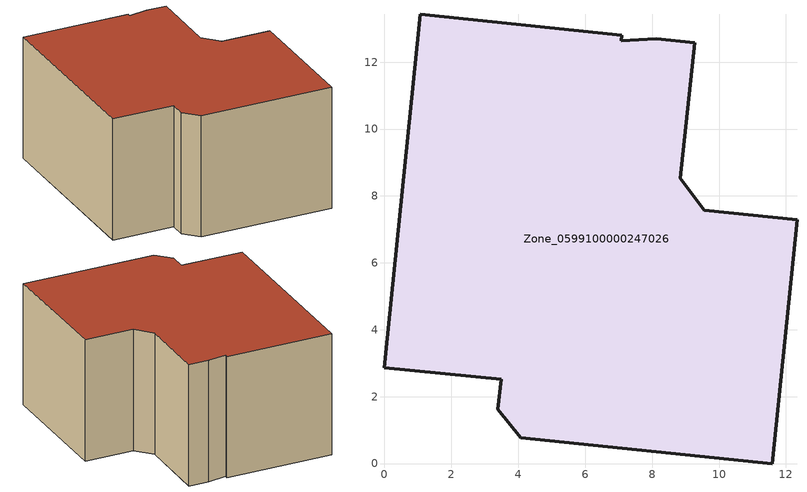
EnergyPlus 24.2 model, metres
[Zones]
Zone_0599100000247026
 floor ground (C_G): 1.07,13.42 7.1,12.81 7.08,12.64 8.13,12.7 9.28,12.58 8.84,8.53 9.56,7.56 12.33,7.28 11.59,0 4.08,0.77 3.39,1.62 3.48,2.52 0,2.87 z0
 wall outside (C_F): 1.07,13.42 0,2.87 3.48,2.52 3.39,1.62 4.08,0.77 11.59,0 12.33,7.28 9.56,7.56 8.84,8.53 9.28,12.58 8.13,12.7 7.08,12.64 7.1,12.81 1.07,13.42 z0:7.02
 roof outside (C_R): 7.1,12.81 1.07,13.42 0,2.87 3.48,2.52 3.39,1.62 4.08,0.77 11.59,0 12.33,7.28 9.56,7.56 8.84,8.53 9.28,12.58 8.13,12.7 7.08,12.64 z7.02
[BUILDING]
Pand.0599100000247026: North Axis=0; Terrain=City; Loads Convergence Tolerance Value=0.04; Temperature Convergence Tolerance Value=0.4; Solar Distribution=FullExterior; Maximum Number of Warmup Days=25; Minimum Number of Warmup Days=1
[Site:Location]
Rotterdam.The.Hague.AP_ZH_NLD Design_Conditions: Latitude=51.96; Longitude=4.45; Time Zone=1; Elevation=-4.5
[SITE:GROUNDTEMPERATURE:BUILDINGSURFACE]
18, 18, 18, 18, 18, 18, 18, 18, 18, 18, 18, 18
[MATERIAL] Thermal Absorptance=0.9; Solar Absorptance=0.7; Visible Absorptance=0.7
Name | Roughness | Thickness | Conductivity | Density | Specific Heat
G.D.1975-1991 | MediumSmooth | 0.15 | 0.288461 | 540 | 1210
F.D.1975-1991 | Rough | 0.3 | 0.230769 | 1920 | 840
R.D.1975-1991 | MediumRough | 0.2 | 0.153846 | 1500 | 1000
[CONSTRUCTION]
C_G: G.D.1975-1991
C_F: F.D.1975-1991
C_R: R.D.1975-1991
[ZONE]
Zone_0599100000247026: Type=1; Multiplier=1; Ceiling Height=Autocalculate; Volume=Autocalculate; Floor Area=autocalculate; Part of Total Floor Area=Yes
[ZONEINFILTRATION:DESIGNFLOWRATE]
Infil_Zone_0599100000247026: Zone or ZoneList or Space or SpaceList=Zone_0599100000247026; Schedule=AlwaysOn; Design Flow Rate Calculation Method=Flow/Area; Flow Rate per Floor Area=0.0042; Constant Term Coefficient=1; Temperature Term Coefficient=0; Velocity Term Coefficient=0; Velocity Squared Term Coefficient=0
[HVACTEMPLATE:ZONE:IDEALLOADSAIRSYSTEM]
Zone_0599100000247026: Maximum Heating Supply Air Temperature=50; Minimum Cooling Supply Air Temperature=13; Maximum Heating Supply Air Humidity Ratio=0.0156; Minimum Cooling Supply Air Humidity Ratio=0.0077; Heating Limit=NoLimit; Cooling Limit=NoLimit; Dehumidification Control Type=ConstantSensibleHeatRatio; Cooling Sensible Heat Ratio=0.7; Dehumidification Setpoint=60; Humidification Control Type=None; Humidification Setpoint=30; Outdoor Air Method=None; Outdoor Air Flow Rate per Person=0.00944; Outdoor Air Flow Rate per Zone Floor Area=0; Outdoor Air Flow Rate per Zone=0; Demand Controlled Ventilation Type=None; Outdoor Air Economizer Type=NoEconomizer; Heat Recovery Type=None; Sensible Heat Recovery Effectiveness=0.7; Latent Heat Recovery Effectiveness=0.65
[ZONECONTROL:THERMOSTAT]
ThermostatControl_Zone_0599100000247026: Zone or ZoneList=Zone_0599100000247026; Control Type Schedule=DualSetpointControlType; Control 1=Thermostat_Zone_0599100000247026; Temperature Difference Between Cutout And Setpoint=0
[THERMOSTATSETPOINT:DUALSETPOINT]
Thermostat_Zone_0599100000247026: Heating Setpoint Temperature Schedule=HeatingSetpoint_Zone_0599100000247026; Cooling Setpoint Temperature Schedule=CoolingSetpoint_Zone_0599100000247026
[SCHEDULE:COMPACT]
HeatingSetpoint_Zone_0599100000247026: Through: 12/31, For: AllDays, Until: 24:00, 21
CoolingSetpoint_Zone_0599100000247026: Through: 12/31, For: AllDays, Until: 24:00, 24
DualSetpointControlType: Through: 12/31, For: AllDays, Until: 24:00, 4
AlwaysOn: Through: 12/31, For: AllDays, Until: 24:00, 1
